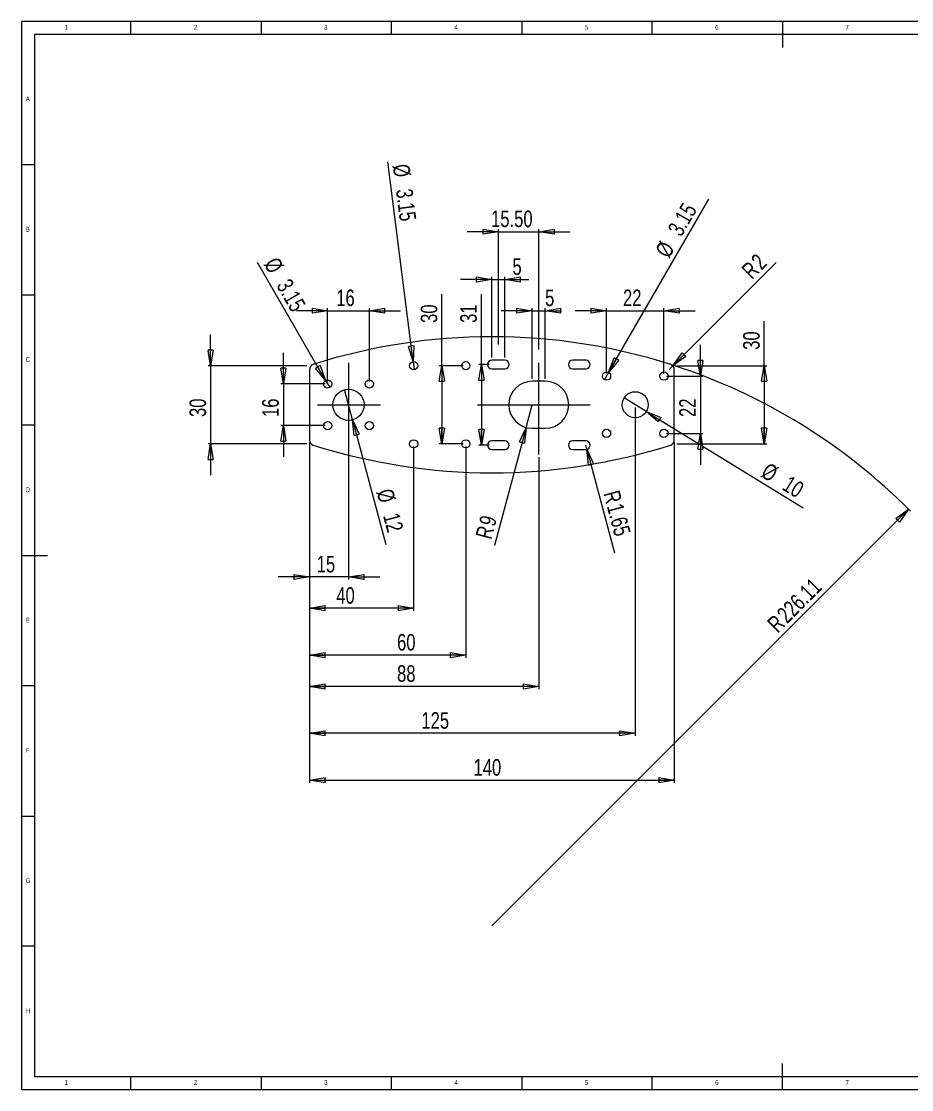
# Model space of a CAD drawing. Header units: millimetres. Extents: x 5 to 589, y 5 to 415.
# Drawn here: x 5 to 346.5, y 5 to 415 of the extents above; entities that cross this region are included whole.
import ezdxf

# ---------------------------------------------------------------- set-up
doc = ezdxf.new("R2010")
doc.units = ezdxf.units.MM
doc.layers.add('FORMAT', color=7, linetype='Continuous', lineweight=0)
doc.styles.add('SLDTEXTSTYLE0', font='TXT', dxfattribs={"width": 0.75})
doc.dimstyles.new('SLDDIMSTYLE0', dxfattribs={"dimtxt": 6.35, "dimasz": 5.9944, "dimexe": 0, "dimexo": 0.0625, "dimgap": 1.5875, "dimtad": 1, "dimtoh": 1, "dimzin": 12, "dimdsep": 46, "dimtxsty": 'SLDTEXTSTYLE0', "dimblk1": 'CLOSED', "dimblk2": 'CLOSED', "dimsah": 1, "dimcen": 0.09, "dimadec": 0, "dimazin": 0, "dimtfac": 1, "dimtofl": 0, "dimtmove": 0, "dimatfit": 3, "dimldrblk": 'CLOSED', "dimfxl": 1, "dimtolj": 1, "dimtzin": 12, "dimarcsym": 0})
doc.dimstyles.new('SLDDIMSTYLE1', dxfattribs={"dimtxt": 6.35, "dimasz": 5.9944, "dimexe": 0, "dimexo": 0.0625, "dimgap": 1.5875, "dimtad": 1, "dimtoh": 1, "dimzin": 12, "dimdsep": 46, "dimtxsty": 'SLDTEXTSTYLE0', "dimblk1": 'CLOSED', "dimblk2": 'CLOSED', "dimsah": 1, "dimcen": 0.09, "dimadec": 0, "dimazin": 0, "dimtfac": 1, "dimtmove": 0, "dimatfit": 3, "dimldrblk": 'CLOSED', "dimfxl": 1, "dimtolj": 1, "dimtzin": 12, "dimarcsym": 0})
doc.dimstyles.new('SLDDIMSTYLE2', dxfattribs={"dimtxt": 6.35, "dimasz": 5.9944, "dimexe": 0, "dimexo": 0.0625, "dimgap": 1.5875, "dimtad": 1, "dimtoh": 1, "dimzin": 12, "dimdsep": 46, "dimtxsty": 'SLDTEXTSTYLE0', "dimblk1": 'CLOSED', "dimblk2": 'CLOSED', "dimsah": 1, "dimcen": 0.09, "dimadec": 0, "dimazin": 0, "dimtfac": 1, "dimtofl": 0, "dimtmove": 0, "dimatfit": 3, "dimldrblk": 'CLOSED', "dimfxl": 1, "dimtolj": 1, "dimtzin": 12, "dimarcsym": 0})
doc.dimstyles.new('SLDDIMSTYLE3', dxfattribs={"dimtxt": 6.35, "dimasz": 5.9944, "dimexe": 0, "dimexo": 0.0625, "dimgap": 1.5875, "dimtad": 1, "dimtoh": 1, "dimzin": 4, "dimdsep": 46, "dimtxsty": 'SLDTEXTSTYLE0', "dimblk1": 'CLOSED', "dimblk2": 'CLOSED', "dimsah": 1, "dimcen": 0.09, "dimadec": 0, "dimazin": 0, "dimtfac": 1, "dimtofl": 0, "dimtmove": 0, "dimatfit": 3, "dimldrblk": 'CLOSED', "dimfxl": 1, "dimtolj": 1, "dimtzin": 12, "dimarcsym": 0})

# ---------------------------------------------------------------- blocks, each defined once
blk = doc.blocks.new('_Closed')
at = {"color": 0, "linetype": 'ByBlock', "lineweight": -2}
for p, q in [((-1, 0.166667), (0, 0)), ((-1, 0.166667), (-1, -0.166667)), ((0, 0), (-1, -0.166667)), ((0, 0), (-1, 0))]:
    blk.add_line(p, q, dxfattribs=at)
blk = doc.blocks.new('*D4')
at = {"layer": 'FORMAT'}
for p, q in [((115.5, 253.32), (115.5, 158.75)), ((203.5, 247.76), (203.5, 158.75)), ((203.5, 159.75), (115.5, 159.75))]:
    blk.add_line(p, q, dxfattribs=at)
at = {"layer": 'FORMAT', "xscale": 5.9944, "yscale": 5.9944}
for p, rotation in [((115.5, 159.75, 0.1), 180), ((203.5, 159.75, 0.1), 360)]:
    blk.add_blockref('_Closed', p, dxfattribs=dict(at, rotation=rotation))
at = {"layer": 'FORMAT', "insert": (149.13, 167.86), "char_height": 6.35, "attachment_point": 1, "style": 'SLDTEXTSTYLE0'}
blk.add_mtext('88', dxfattribs=at)
blk = doc.blocks.new('*D5')
at = {"layer": 'FORMAT'}
for q in [(128.95, 273.65), (144.88, 214.21)]:
    blk.add_line((132.06, 262.06), q, dxfattribs=at)
at = {"layer": 'FORMAT', "xscale": 5.9944, "yscale": 5.9944, "rotation": 105}
blk.add_blockref('_Closed', (132.06, 262.06, -0.9), dxfattribs=at)
at = {"layer": 'FORMAT', "char_height": 6.35, "attachment_point": 1, "rotation": 285, "style": 'SLDTEXTSTYLE0'}
for s, insert in [('%%c', (147.36, 236.15)), ('12', (149.84, 226.9))]:
    blk.add_mtext(s, dxfattribs=dict(at, insert=insert))
blk = doc.blocks.new('*D6')
at = {"layer": 'FORMAT'}
for q in [(236.24, 270.47), (304.91, 228.31)]:
    blk.add_line((244.76, 265.24), q, dxfattribs=at)
at = {"layer": 'FORMAT', "xscale": 5.9944, "yscale": 5.9944, "rotation": 148.453138555}
blk.add_blockref('_Closed', (244.76, 265.24, -0.9), dxfattribs=at)
at = {"layer": 'FORMAT', "char_height": 6.35, "attachment_point": 1, "rotation": 328.4531, "style": 'SLDTEXTSTYLE0'}
for s, insert in [('%%c', (291.64, 245.96)), ('10', (299.8, 240.95))]:
    blk.add_mtext(s, dxfattribs=dict(at, insert=insert))
blk = doc.blocks.new('*D7')
at = {"layer": 'FORMAT'}
for p, q in [((77.6, 282.85), (77.6, 294.84)), ((114.51, 282.85), (76.61, 282.85)), ((77.6, 282.85), (77.6, 252.85)), ((114.51, 252.85), (76.61, 252.85)), ((77.6, 252.85), (77.6, 240.86))]:
    blk.add_line(p, q, dxfattribs=at)
at = {"layer": 'FORMAT', "xscale": 5.9944, "yscale": 5.9944}
for p, rotation in [((77.6, 282.85, -0.9), 270), ((77.6, 252.85, -0.9), 90)]:
    blk.add_blockref('_Closed', p, dxfattribs=dict(at, rotation=rotation))
at = {"layer": 'FORMAT', "insert": (69.49, 263.16), "char_height": 6.35, "attachment_point": 1, "rotation": 90, "style": 'SLDTEXTSTYLE0'}
blk.add_mtext('30', dxfattribs=at)
blk = doc.blocks.new('*D8')
at = {"layer": 'FORMAT'}
for p, q in [((130.5, 266.86), (130.5, 200.75)), ((115.5, 251.86), (115.5, 200.75)), ((115.5, 201.75), (103.51, 201.75)), ((130.5, 201.75), (115.5, 201.75)), ((130.5, 201.75), (142.49, 201.75))]:
    blk.add_line(p, q, dxfattribs=at)
at = {"layer": 'FORMAT', "xscale": 5.9944, "yscale": 5.9944}
blk.add_blockref('_Closed', (115.5, 201.75, -0.9), dxfattribs=at)
at = {"layer": 'FORMAT', "xscale": 5.9944, "yscale": 5.9944, "rotation": 180}
blk.add_blockref('_Closed', (130.5, 201.75, -0.9), dxfattribs=at)
at = {"layer": 'FORMAT', "insert": (118.31, 209.86), "char_height": 6.35, "attachment_point": 1, "style": 'SLDTEXTSTYLE0'}
blk.add_mtext('15', dxfattribs=at)
blk = doc.blocks.new('*D9')
at = {"layer": 'FORMAT'}
for p, q in [((289.99, 282.85), (289.99, 299.9)), ((256.49, 282.85), (290.98, 282.85)), ((289.99, 282.85), (289.99, 252.85)), ((256.49, 252.85), (290.98, 252.85))]:
    blk.add_line(p, q, dxfattribs=at)
at = {"layer": 'FORMAT', "xscale": 5.9944, "yscale": 5.9944}
for p, rotation in [((289.99, 282.85, -0.9), 90), ((289.99, 252.85, -0.9), 270)]:
    blk.add_blockref('_Closed', p, dxfattribs=dict(at, rotation=rotation))
at = {"layer": 'FORMAT', "insert": (281.88, 288.93), "char_height": 6.35, "attachment_point": 1, "rotation": 90, "style": 'SLDTEXTSTYLE0'}
blk.add_mtext('30', dxfattribs=at)
blk = doc.blocks.new('*D10')
at = {"layer": 'FORMAT'}
for q in [(294.61, 322.5), (253.5, 281.4)]:
    blk.add_line((254.92, 282.81), q, dxfattribs=at)
at = {"layer": 'FORMAT', "xscale": 5.9944, "yscale": 5.9944, "rotation": 225}
blk.add_blockref('_Closed', (254.92, 282.81, 1.9), dxfattribs=at)
at = {"layer": 'FORMAT', "char_height": 6.35, "attachment_point": 1, "rotation": 45, "style": 'SLDTEXTSTYLE0'}
for s, insert in [('2', (284.45, 323.78)), ('R', (280.82, 320.15))]:
    blk.add_mtext(s, dxfattribs=dict(at, insert=insert))
blk = doc.blocks.new('*D11')
at = {"layer": 'FORMAT'}
for p, q in [((201, 303.96), (189.01, 303.96)), ((201, 277.84), (201, 304.95)), ((201, 303.96), (206, 303.96)), ((206, 277.84), (206, 304.95)), ((206, 303.96), (212.2, 303.96))]:
    blk.add_line(p, q, dxfattribs=at)
at = {"layer": 'FORMAT', "xscale": 5.9944, "yscale": 5.9944}
blk.add_blockref('_Closed', (201, 303.96, 2.1), dxfattribs=at)
at = {"layer": 'FORMAT', "xscale": 5.9944, "yscale": 5.9944, "rotation": 180}
blk.add_blockref('_Closed', (206, 303.96, 2.1), dxfattribs=at)
at = {"layer": 'FORMAT', "insert": (205.92, 312.07), "char_height": 6.35, "attachment_point": 1, "style": 'SLDTEXTSTYLE0'}
blk.add_mtext('5', dxfattribs=at)
blk = doc.blocks.new('*D12')
at = {"layer": 'FORMAT'}
for p, q in [((185.5, 315.96), (173.51, 315.96)), ((185.5, 285.99), (185.5, 316.95)), ((185.5, 315.96), (190.5, 315.96)), ((190.5, 285.99), (190.5, 316.95)), ((190.5, 315.96), (199.69, 315.96))]:
    blk.add_line(p, q, dxfattribs=at)
at = {"layer": 'FORMAT', "xscale": 5.9944, "yscale": 5.9944}
blk.add_blockref('_Closed', (185.5, 315.96, 2.1), dxfattribs=at)
at = {"layer": 'FORMAT', "xscale": 5.9944, "yscale": 5.9944, "rotation": 180}
blk.add_blockref('_Closed', (190.5, 315.96, 2.1), dxfattribs=at)
at = {"layer": 'FORMAT', "insert": (193.41, 324.07), "char_height": 6.35, "attachment_point": 1, "style": 'SLDTEXTSTYLE0'}
blk.add_mtext('5', dxfattribs=at)
blk = doc.blocks.new('*D13')
at = {"layer": 'FORMAT'}
for p, q in [((181.49, 283.35), (181.49, 310.24)), ((184.51, 283.35), (180.5, 283.35)), ((181.49, 283.35), (181.49, 252.35)), ((184.51, 252.35), (180.5, 252.35))]:
    blk.add_line(p, q, dxfattribs=at)
at = {"layer": 'FORMAT', "xscale": 5.9944, "yscale": 5.9944}
for p, rotation in [((181.49, 283.35, 2.1), 90), ((181.49, 252.35, 2.1), 270)]:
    blk.add_blockref('_Closed', p, dxfattribs=dict(at, rotation=rotation))
at = {"layer": 'FORMAT', "insert": (173.38, 299.27), "char_height": 6.35, "attachment_point": 1, "rotation": 90, "style": 'SLDTEXTSTYLE0'}
blk.add_mtext('31', dxfattribs=at)
blk = doc.blocks.new('*D14')
at = {"layer": 'FORMAT'}
for p, q in [((188, 334.28), (176.01, 334.28)), ((188, 290.97), (188, 335.27)), ((188, 334.28), (203.5, 334.28)), ((203.5, 289.02), (203.5, 335.27)), ((203.5, 334.28), (215.49, 334.28))]:
    blk.add_line(p, q, dxfattribs=at)
at = {"layer": 'FORMAT', "xscale": 5.9944, "yscale": 5.9944}
for p, rotation in [((188, 334.28, 2.1), 360), ((203.5, 334.28, 2.1), 180)]:
    blk.add_blockref('_Closed', p, dxfattribs=dict(at, rotation=rotation))
at = {"layer": 'FORMAT', "insert": (185.2, 342.39), "char_height": 6.35, "attachment_point": 1, "style": 'SLDTEXTSTYLE0'}
blk.add_mtext('15.50', dxfattribs=at)
blk = doc.blocks.new('*D15')
at = {"layer": 'FORMAT'}
for q in [(268.7, 346.74), (228.72, 277.49)]:
    blk.add_line((230.29, 280.22), q, dxfattribs=at)
at = {"layer": 'FORMAT', "xscale": 5.9944, "yscale": 5.9944, "rotation": 240}
blk.add_blockref('_Closed', (230.29, 280.22, 2.1), dxfattribs=at)
at = {"layer": 'FORMAT', "char_height": 6.35, "attachment_point": 1, "rotation": 60, "style": 'SLDTEXTSTYLE0'}
for s, insert in [('3.15', (252.69, 335.2)), ('%%c', (247.9, 326.91))]:
    blk.add_mtext(s, dxfattribs=dict(at, insert=insert))
blk = doc.blocks.new('*D16')
at = {"layer": 'FORMAT'}
for p, q in [((229.5, 303.96), (217.51, 303.96)), ((229.5, 279.84), (229.5, 304.95)), ((229.5, 303.96), (251.5, 303.96)), ((251.5, 279.84), (251.5, 304.95)), ((251.5, 303.96), (263.49, 303.96))]:
    blk.add_line(p, q, dxfattribs=at)
at = {"layer": 'FORMAT', "xscale": 5.9944, "yscale": 5.9944}
blk.add_blockref('_Closed', (229.5, 303.96, 2.1), dxfattribs=at)
at = {"layer": 'FORMAT', "xscale": 5.9944, "yscale": 5.9944, "rotation": 180}
blk.add_blockref('_Closed', (251.5, 303.96, 2.1), dxfattribs=at)
at = {"layer": 'FORMAT', "insert": (235.81, 312.07), "char_height": 6.35, "attachment_point": 1, "style": 'SLDTEXTSTYLE0'}
blk.add_mtext('22', dxfattribs=at)
blk = doc.blocks.new('*D17')
at = {"layer": 'FORMAT'}
for p, q in [((265.5, 278.85), (265.5, 290.84)), ((252.49, 278.85), (266.49, 278.85)), ((265.5, 278.85), (265.5, 256.85)), ((252.49, 256.85), (266.49, 256.85)), ((265.5, 256.85), (265.5, 244.86))]:
    blk.add_line(p, q, dxfattribs=at)
at = {"layer": 'FORMAT', "xscale": 5.9944, "yscale": 5.9944}
for p, rotation in [((265.5, 278.85, 2.1), 270), ((265.5, 256.85, 2.1), 90)]:
    blk.add_blockref('_Closed', p, dxfattribs=dict(at, rotation=rotation))
at = {"layer": 'FORMAT', "insert": (257.39, 263.16), "char_height": 6.35, "attachment_point": 1, "rotation": 90, "style": 'SLDTEXTSTYLE0'}
blk.add_mtext('22', dxfattribs=at)
blk = doc.blocks.new('*D18')
at = {"layer": 'FORMAT'}
for q in [(95.6, 322.46), (123.29, 274.49)]:
    blk.add_line((121.72, 277.22), q, dxfattribs=at)
at = {"layer": 'FORMAT', "xscale": 5.9944, "yscale": 5.9944, "rotation": 300}
blk.add_blockref('_Closed', (121.72, 277.22, 2.1), dxfattribs=at)
at = {"layer": 'FORMAT', "char_height": 6.35, "attachment_point": 1, "rotation": 300, "style": 'SLDTEXTSTYLE0'}
for s, insert in [('%%c', (103.38, 325.12)), ('3.15', (108.17, 316.83))]:
    blk.add_mtext(s, dxfattribs=dict(at, insert=insert))
blk = doc.blocks.new('*D19')
at = {"layer": 'FORMAT'}
for p, q in [((122.5, 303.96), (110.51, 303.96)), ((122.5, 276.84), (122.5, 304.95)), ((122.5, 303.96), (138.5, 303.96)), ((138.5, 276.84), (138.5, 304.95)), ((138.5, 303.96), (150.49, 303.96))]:
    blk.add_line(p, q, dxfattribs=at)
at = {"layer": 'FORMAT', "xscale": 5.9944, "yscale": 5.9944}
blk.add_blockref('_Closed', (122.5, 303.96, 2.1), dxfattribs=at)
at = {"layer": 'FORMAT', "xscale": 5.9944, "yscale": 5.9944, "rotation": 180}
blk.add_blockref('_Closed', (138.5, 303.96, 2.1), dxfattribs=at)
at = {"layer": 'FORMAT', "insert": (125.81, 312.07), "char_height": 6.35, "attachment_point": 1, "style": 'SLDTEXTSTYLE0'}
blk.add_mtext('16', dxfattribs=at)
blk = doc.blocks.new('*D20')
at = {"layer": 'FORMAT'}
for p, q in [((105.51, 275.85), (105.51, 287.84)), ((121.51, 275.85), (104.52, 275.85)), ((105.51, 275.85), (105.51, 259.85)), ((121.51, 259.85), (104.52, 259.85)), ((105.51, 259.85), (105.51, 247.86))]:
    blk.add_line(p, q, dxfattribs=at)
at = {"layer": 'FORMAT', "xscale": 5.9944, "yscale": 5.9944}
for p, rotation in [((105.51, 275.85, 2.1), 270), ((105.51, 259.85, 2.1), 90)]:
    blk.add_blockref('_Closed', p, dxfattribs=dict(at, rotation=rotation))
at = {"layer": 'FORMAT', "insert": (97.39, 263.16), "char_height": 6.35, "attachment_point": 1, "rotation": 90, "style": 'SLDTEXTSTYLE0'}
blk.add_mtext('16', dxfattribs=at)
blk = doc.blocks.new('*D21')
at = {"layer": 'FORMAT'}
for q in [(145.55, 361.15), (155.7, 281.29)]:
    blk.add_line((155.31, 284.42), q, dxfattribs=at)
at = {"layer": 'FORMAT', "xscale": 5.9944, "yscale": 5.9944, "rotation": 277.2479000229}
blk.add_blockref('_Closed', (155.31, 284.42, 2.1), dxfattribs=at)
at = {"layer": 'FORMAT', "char_height": 6.35, "attachment_point": 1, "rotation": 277.2479, "style": 'SLDTEXTSTYLE0'}
for s, insert in [('%%c', (153.78, 360.59)), ('3.15', (154.99, 351.1))]:
    blk.add_mtext(s, dxfattribs=dict(at, insert=insert))
blk = doc.blocks.new('*D22')
at = {"layer": 'FORMAT'}
for p, q in [((166.32, 282.85), (166.32, 310.24)), ((174.51, 282.85), (165.33, 282.85)), ((166.32, 282.85), (166.32, 252.85)), ((174.51, 252.85), (165.33, 252.85))]:
    blk.add_line(p, q, dxfattribs=at)
at = {"layer": 'FORMAT', "xscale": 5.9944, "yscale": 5.9944}
for p, rotation in [((166.32, 282.85, 2.1), 90), ((166.32, 252.85, 2.1), 270)]:
    blk.add_blockref('_Closed', p, dxfattribs=dict(at, rotation=rotation))
at = {"layer": 'FORMAT', "insert": (158.21, 299.27), "char_height": 6.35, "attachment_point": 1, "rotation": 90, "style": 'SLDTEXTSTYLE0'}
blk.add_mtext('30', dxfattribs=at)
blk = doc.blocks.new('*D23')
at = {"layer": 'FORMAT'}
for p, q in [((115.5, 253.32), (115.5, 122.75)), ((255.5, 253.32), (255.5, 122.75)), ((115.5, 123.75), (255.5, 123.75))]:
    blk.add_line(p, q, dxfattribs=at)
at = {"layer": 'FORMAT', "xscale": 5.9944, "yscale": 5.9944, "rotation": 180}
blk.add_blockref('_Closed', (115.5, 123.75, -0.9), dxfattribs=at)
at = {"layer": 'FORMAT', "xscale": 5.9944, "yscale": 5.9944}
blk.add_blockref('_Closed', (255.5, 123.75, -0.9), dxfattribs=at)
at = {"layer": 'FORMAT', "insert": (178.47, 131.86), "char_height": 6.35, "attachment_point": 1, "style": 'SLDTEXTSTYLE0'}
blk.add_mtext('140', dxfattribs=at)
blk = doc.blocks.new('*D24')
at = {"layer": 'FORMAT'}
for p, q in [((240.5, 266.86), (240.5, 140.75)), ((115.5, 253.32), (115.5, 140.75)), ((240.5, 141.75), (115.5, 141.75))]:
    blk.add_line(p, q, dxfattribs=at)
at = {"layer": 'FORMAT', "xscale": 5.9944, "yscale": 5.9944}
for p, rotation in [((115.5, 141.75, -0.9), 180), ((240.5, 141.75, -0.9), 360)]:
    blk.add_blockref('_Closed', p, dxfattribs=dict(at, rotation=rotation))
at = {"layer": 'FORMAT', "insert": (158.47, 149.86), "char_height": 6.35, "attachment_point": 1, "style": 'SLDTEXTSTYLE0'}
blk.add_mtext('125', dxfattribs=at)
blk = doc.blocks.new('*D25')
at = {"layer": 'FORMAT'}
for p, q in [((115.5, 253.32), (115.5, 188.75)), ((155.5, 251.86), (155.5, 188.75)), ((155.5, 189.75), (115.5, 189.75))]:
    blk.add_line(p, q, dxfattribs=at)
at = {"layer": 'FORMAT', "xscale": 5.9944, "yscale": 5.9944}
for p, rotation in [((115.5, 189.75, -0.9), 180), ((155.5, 189.75, -0.9), 360)]:
    blk.add_blockref('_Closed', p, dxfattribs=dict(at, rotation=rotation))
at = {"layer": 'FORMAT', "insert": (125.81, 197.86), "char_height": 6.35, "attachment_point": 1, "style": 'SLDTEXTSTYLE0'}
blk.add_mtext('40', dxfattribs=at)
blk = doc.blocks.new('*D26')
at = {"layer": 'FORMAT'}
for p, q in [((115.5, 253.32), (115.5, 170.75)), ((175.5, 251.86), (175.5, 170.75)), ((175.5, 171.75), (115.5, 171.75))]:
    blk.add_line(p, q, dxfattribs=at)
at = {"layer": 'FORMAT', "xscale": 5.9944, "yscale": 5.9944}
for p, rotation in [((115.5, 171.75, -0.9), 180), ((175.5, 171.75, -0.9), 360)]:
    blk.add_blockref('_Closed', p, dxfattribs=dict(at, rotation=rotation))
at = {"layer": 'FORMAT', "insert": (149.13, 179.86), "char_height": 6.35, "attachment_point": 1, "style": 'SLDTEXTSTYLE0'}
blk.add_mtext('60', dxfattribs=at)
blk = doc.blocks.new('*D27')
at = {"layer": 'FORMAT'}
blk.add_line((345.39, 227.74), (185.5, 67.85), dxfattribs=at)
blk.add_arc((185.5, 67.85), 226.11, 44.749, 72.0856, dxfattribs=at)
at = {"layer": 'FORMAT', "xscale": 5.9944, "yscale": 5.9944, "rotation": 45}
blk.add_blockref('_Closed', (345.39, 227.74, -0.9), dxfattribs=at)
at = {"layer": 'FORMAT', "char_height": 6.35, "attachment_point": 1, "rotation": 45, "style": 'SLDTEXTSTYLE0'}
for s, insert in [('226.11', (294.3, 188.12)), ('R', (290.67, 184.49))]:
    blk.add_mtext(s, dxfattribs=dict(at, insert=insert))
blk = doc.blocks.new('*D28')
at = {"layer": 'FORMAT'}
for q in [(221.5, 252.35), (232.57, 211.05)]:
    blk.add_line((221.93, 250.76), q, dxfattribs=at)
at = {"layer": 'FORMAT', "xscale": 5.9944, "yscale": 5.9944, "rotation": 105}
blk.add_blockref('_Closed', (221.93, 250.76, -0.9), dxfattribs=at)
at = {"layer": 'FORMAT', "char_height": 6.35, "attachment_point": 1, "rotation": 285, "style": 'SLDTEXTSTYLE0'}
for s, insert in [('R', (234.35, 235.49)), ('1.65', (235.68, 230.53))]:
    blk.add_mtext(s, dxfattribs=dict(at, insert=insert))
blk = doc.blocks.new('*D29')
at = {"layer": 'FORMAT'}
for q in [(201, 267.85), (186.54, 213.87)]:
    blk.add_line((198.67, 259.16), q, dxfattribs=at)
at = {"layer": 'FORMAT', "xscale": 5.9944, "yscale": 5.9944, "rotation": 75}
blk.add_blockref('_Closed', (198.67, 259.16, -0.9), dxfattribs=at)
at = {"layer": 'FORMAT', "char_height": 6.35, "attachment_point": 1, "rotation": 75, "style": 'SLDTEXTSTYLE0'}
for s, insert in [('9', (180.47, 222.46)), ('R', (179.14, 217.49))]:
    blk.add_mtext(s, dxfattribs=dict(at, insert=insert))

msp = doc.modelspace()

# ---------------------------------------------------------------- linework, layer by layer
at = {"color": 7, "linetype": 'Continuous', "lineweight": 0}
for p, q in [((589, 415), (5, 415)), ((5, 415), (5, 5)), ((47, 410), (47, 415)), ((97, 415), (97, 410)), ((147, 410), (147, 415)), ((197, 415), (197, 410)), ((247, 410), (247, 415)), ((297, 415), (297, 405)), ((584, 410), (10, 410)), ((10, 410), (10, 10)), ((10, 360), (5, 360)), ((5, 310), (10, 310)), ((10, 260), (5, 260)), ((5, 210), (15, 210)), ((10, 160), (5, 160)), ((5, 110), (10, 110)), ((10, 60), (5, 60)), ((297, 5), (297, 15)), ((10, 10), (399.055, 10)), ((47, 5), (47, 10)), ((97, 10), (97, 5)), ((147, 5), (147, 10)), ((197, 10), (197, 5)), ((247, 5), (247, 10)), ((5, 5), (589, 5))]:
    msp.add_line(p, q, dxfattribs=at)
at = {"color": 7, "linetype": 'Continuous', "lineweight": 15}
for p, q in [((190.504, 285.004), (185.504, 285.004)), ((221.504, 285.004), (216.504, 285.004)), ((115.504, 281.397), (115.504, 254.311)), ((185.504, 281.704), (190.504, 281.704)), ((216.504, 281.704), (221.504, 281.704)), ((255.504, 254.311), (255.504, 281.397)), ((206.004, 276.854), (201.004, 276.854)), ((201.004, 258.854), (206.004, 258.854)), ((190.504, 254.004), (185.504, 254.004)), ((185.504, 250.704), (190.504, 250.704)), ((221.504, 254.004), (216.504, 254.004)), ((216.504, 250.704), (221.504, 250.704))]:
    msp.add_line(p, q, dxfattribs=at)
for centre, radius in [((155.504, 282.854), 1.575), ((175.504, 282.854), 1.575), ((229.504, 278.854), 1.575), ((251.504, 278.854), 1.575), ((122.504, 275.854), 1.575), ((138.504, 275.854), 1.575), ((130.504, 267.854), 6), ((240.504, 267.854), 5), ((122.504, 259.854), 1.575), ((138.504, 259.854), 1.575), ((229.504, 256.854), 1.575), ((251.504, 256.854), 1.575), ((155.504, 252.854), 1.575), ((175.504, 252.854), 1.575)]:
    msp.add_circle(centre, radius, dxfattribs=at)
for centre, radius, start, end in [((185.504, 67.854), 226.108, 72.33659, 107.66341), ((117.504, 281.397), 2, 107.66341, 180), ((185.504, 283.354), 1.65, 90, 270), ((190.504, 283.354), 1.65, 270, 90), ((216.504, 283.354), 1.65, 90, 270), ((221.504, 283.354), 1.65, 270, 90), ((253.504, 281.397), 2, 0, 72.33659), ((201.004, 267.854), 9, 90, 270), ((206.004, 267.854), 9, 270, 90), ((117.504, 254.311), 2, 180, 252.33659), ((253.504, 254.311), 2, 287.66341, 0), ((185.504, 467.854), 226.108, 252.33659, 287.66341), ((185.504, 252.354), 1.65, 90, 270), ((190.504, 252.354), 1.65, 270, 90), ((216.504, 252.354), 1.65, 90, 270), ((221.504, 252.354), 1.65, 270, 90)]:
    msp.add_arc(centre, radius, start, end, dxfattribs=at)
at = {"layer": 'FORMAT'}
for p, q in [((130.504, 283.944), (130.504, 254.278)), ((203.504, 248.747), (203.504, 283.944)), ((118.629, 267.854), (142.764, 267.854)), ((179.973, 267.854), (223.215, 267.854))]:
    msp.add_line(p, q, dxfattribs=at)

# ---------------------------------------------------------------- texts
at = {"color": 7, "linetype": 'Continuous', "lineweight": 0, "char_height": 1.852, "attachment_point": 1, "style": 'SLDTEXTSTYLE0'}
for s, insert in [('1', (21.583, 413.646)), ('2', (71.167, 413.646)), ('3', (121.167, 413.646)), ('4', (171.167, 413.646)), ('5', (221.167, 413.646)), ('6', (271.167, 413.646)), ('7', (321.167, 413.646)), ('A', (6.667, 386.146)), ('B', (6.667, 336.146)), ('C', (6.667, 286.146)), ('D', (6.667, 236.146)), ('E', (6.667, 186.146)), ('F', (6.667, 136.146)), ('G', (6.667, 86.146)), ('H', (6.667, 36.146)), ('1', (21.583, 8.646)), ('2', (71.167, 8.646)), ('3', (121.167, 8.646)), ('4', (171.167, 8.646)), ('5', (221.167, 8.646)), ('6', (271.167, 8.646)), ('7', (321.167, 8.646))]:
    msp.add_mtext(s, dxfattribs=dict(at, insert=insert))

# ---------------------------------------------------------------- dimensions: what is measured, and where the dimension line sits
at = {"layer": 'FORMAT'}
for p1, p2, picture, middle in [((155.702, 281.291), (155.305, 284.416), '*D21', (147.362, 346.874)), ((228.716, 277.49), (230.291, 280.218), '*D15', (261.506, 334.283)), ((123.291, 274.49), (121.716, 277.218), '*D18', (102.73, 310.102)), ((128.951, 273.649), (132.057, 262.058), '*D5', (142.086, 224.628)), ((236.243, 270.47), (244.765, 265.238), '*D6', (295.645, 234.001))]:
    dim = msp.add_diameter_dim_2p(p1=p1, p2=p2, dimstyle='SLDDIMSTYLE1', dxfattribs=at)
    dim.commit()
    dim.dimension.update_dxf_attribs({"geometry": picture, "text_midpoint": middle, "dimtype": 163})
for base, p1, p2, dimstyle, picture, middle in [((203.504, 334.283), (188.004, 289.979), (203.504, 288.029), 'SLDDIMSTYLE3', '*D14', (195.754, 334.283)), ((190.504, 315.962), (185.504, 285.004), (190.504, 285.004), 'SLDDIMSTYLE0', '*D12', (195.754, 315.962)), ((138.504, 303.958), (122.504, 275.854), (138.504, 275.854), 'SLDDIMSTYLE0', '*D19', (130.504, 303.958)), ((206.004, 303.96), (201.004, 276.854), (206.004, 276.854), 'SLDDIMSTYLE0', '*D11', (208.266, 303.96)), ((251.504, 303.958), (229.504, 278.854), (251.504, 278.854), 'SLDDIMSTYLE0', '*D16', (240.504, 303.958)), ((115.504, 201.745), (130.504, 267.854), (115.504, 252.854), 'SLDDIMSTYLE0', '*D8', (123.004, 201.745)), ((115.504, 141.745), (240.504, 267.854), (115.504, 254.311), 'SLDDIMSTYLE0', '*D24', (165.504, 141.745)), ((115.504, 159.745), (203.504, 248.747), (115.504, 254.311), 'SLDDIMSTYLE0', '*D4', (153.826, 159.745)), ((255.504, 123.745), (115.504, 254.311), (255.504, 254.311), 'SLDDIMSTYLE0', '*D23', (185.504, 123.745)), ((115.504, 189.745), (155.504, 252.854), (115.504, 254.311), 'SLDDIMSTYLE0', '*D25', (130.504, 189.745)), ((115.504, 171.745), (175.504, 252.854), (115.504, 254.311), 'SLDDIMSTYLE0', '*D26', (153.826, 171.745))]:
    dim = msp.add_linear_dim(base=base, p1=p1, p2=p2, dimstyle=dimstyle, dxfattribs=at)
    dim.commit()
    dim.dimension.update_dxf_attribs({"geometry": picture, "text_midpoint": middle, "dimtype": 160})
for center, mpoint, picture, middle in [((253.504, 281.397), (254.918, 282.811), '*D10', (290.184, 318.076)), ((185.504, 67.854), (345.387, 227.736), '*D27', (307.395, 189.745)), ((201.004, 267.854), (198.674, 259.16), '*D29', (188.155, 219.902)), ((221.504, 252.354), (221.931, 250.76), '*D28', (229.474, 222.608))]:
    dim = msp.add_radius_dim(center=center, mpoint=mpoint, dimstyle='SLDDIMSTYLE2', dxfattribs=at)
    dim.commit()
    dim.dimension.update_dxf_attribs({"geometry": picture, "text_midpoint": middle, "dimtype": 164})
for base, p1, p2, picture, middle in [((166.317, 252.854), (175.504, 282.854), (175.504, 252.854), '*D22', (166.317, 303.958)), ((181.494, 252.354), (185.504, 283.354), (185.504, 252.354), '*D13', (181.494, 303.958)), ((289.989, 252.854), (255.504, 282.854), (255.504, 252.854), '*D9', (289.989, 293.619)), ((77.598, 252.854), (115.504, 282.854), (115.504, 252.854), '*D7', (77.598, 267.854)), ((105.506, 259.854), (122.504, 275.854), (122.504, 259.854), '*D20', (105.506, 267.854)), ((265.499, 256.854), (251.504, 278.854), (251.504, 256.854), '*D17', (265.499, 267.854))]:
    dim = msp.add_linear_dim(base=base, p1=p1, p2=p2, angle=90, dimstyle='SLDDIMSTYLE0', dxfattribs=at)
    dim.commit()
    dim.dimension.update_dxf_attribs({"geometry": picture, "text_midpoint": middle, "dimtype": 160})

doc.saveas('drawing.dxf')
